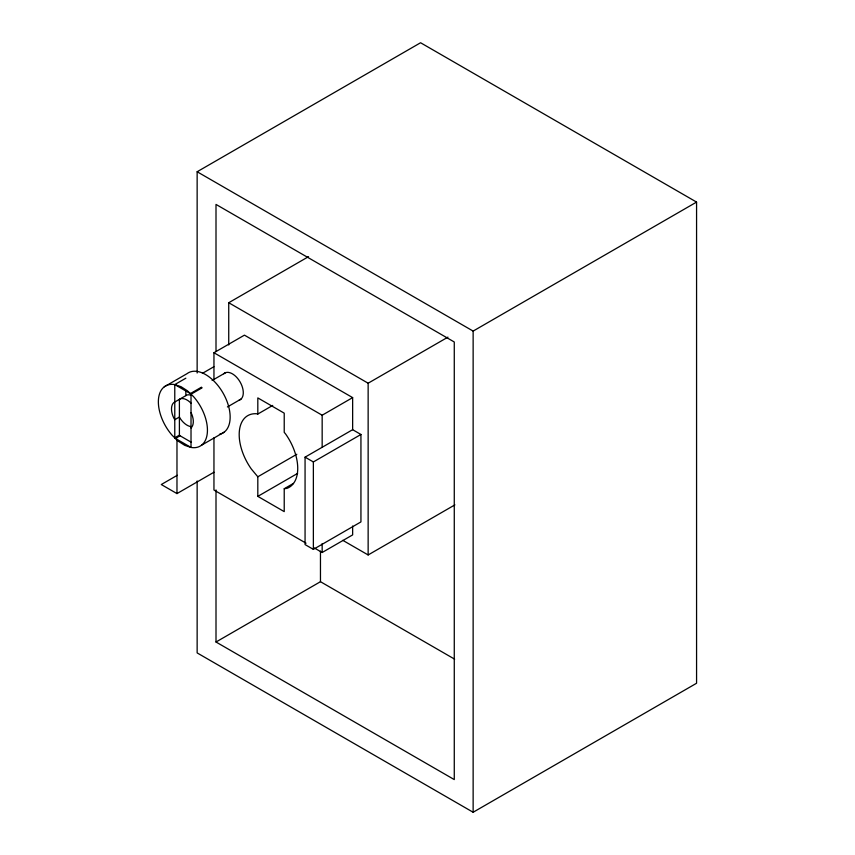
<?xml version="1.0" encoding="UTF-8"?>
<svg xmlns="http://www.w3.org/2000/svg" width="855" height="855" viewBox="0 0 855 855"><rect width="100%" height="100%" fill="white"/><g stroke="black" fill="none" stroke-linecap="round" stroke-linejoin="round"><path stroke-width="1.28" d="M197.142 373.004L197.142 171.748L420.575 42.75L696.569 202.09L696.569 683.252L473.136 812.25L197.142 652.91L197.142 480.97M228.734 344.96L228.734 302.734L308.548 256.65M213.953 379.684L213.953 352.741L244.434 335.149L352.645 397.618L352.645 429.691L305.064 457.158L305.064 544.582L313.368 549.38L360.938 521.913L360.938 434.479L352.645 429.691M164.288 386.802L186.999 373.688A34.702 20.039 60 0 1 223.892 394.561A34.702 20.039 60 0 1 219.457 434.297M174.773 384.59L191.018 393.973L191.018 447.443L174.773 438.07L174.773 384.59L181.046 386.695L187.437 390.799L193.529 396.613A34.702 20.039 60 0 1 207.402 431.732A34.702 20.039 60 0 1 191.018 447.443L184.755 445.348L178.353 441.244L172.272 435.419A34.702 20.039 60 0 1 158.399 400.311A34.702 20.039 60 0 1 174.773 384.59L185.845 378.199M202.443 373.336L213.878 366.731M191.21 426.645A15.422 8.903 60 0 1 180.405 418.758L179.4 417.026L174.773 419.698L173.757 417.945A15.422 8.903 60 0 1 173.757 402.609L186.839 395.063A15.422 8.903 60 0 1 191.125 395.224M212.115 380.464L225.741 372.598M190.366 393.589L201.438 387.197L202.09 387.828L191.018 394.219M191.018 427.949L191.06 427.928A15.422 8.903 60 0 0 191.06 412.602L191.06 412.602M227.409 406.948L241.035 399.071M174.773 437.813L179.4 435.152L179.4 399.36L180.394 398.783A15.422 8.903 60 0 1 191.21 403.378M175.435 438.444L180.052 435.772L191.189 442.206M201.513 445.231L224.224 432.117M293.425 483.417L284.223 488.729L284.223 511.621L257.815 496.37L257.815 476.78L251.306 468.968A41.393 23.897 60 0 1 256.5 413.735L257.815 414.034L272.724 405.43M177.284 475.284L161.285 484.529L176.974 493.591L213.953 472.238M228.734 302.734L368.142 383.211L447.945 337.137M213.953 352.741L322.164 415.22L352.645 397.618M197.142 171.748L473.136 331.088L696.569 202.09M257.815 476.78L296.824 454.262M305.064 457.158L313.368 461.946L360.938 434.479M257.815 496.37L297.626 473.392M314.106 547.852L322.164 552.501L352.645 534.899L352.645 526.007M216.005 489.926L216.005 642.009L320.465 581.699L454.636 659.162M342.791 540.328L368.142 554.959L454.892 504.877M284.223 488.729L286.927 488.365A41.393 23.897 60 0 0 285.613 433.998L284.223 432.331L284.223 413.157L257.815 397.906L257.815 414.034M306.047 543.192L213.953 490.022L213.953 437.803M216.005 642.009L454.272 779.578L454.272 341.989L216.005 204.42L216.005 351.181M179.4 435.152L180.052 435.772M473.136 331.088L473.136 812.25M368.142 383.211L368.142 554.959M322.164 415.22L322.164 447.283M322.164 543.609L322.164 552.501M320.465 551.112L320.465 581.699M313.368 461.946L313.368 549.38M185.845 390.66L185.845 395.641M176.974 439.278L176.974 493.591M223.732 373.763A15.422 8.903 60 0 1 240.095 381.961A15.422 8.903 60 0 1 239.026 400.236"/></g></svg>
